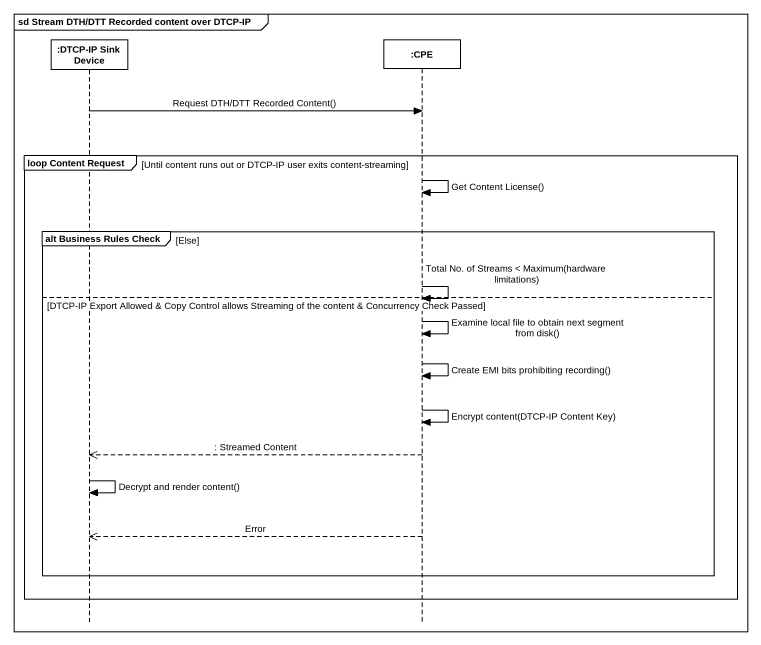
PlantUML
@startuml
mainframe sd Stream DTH/DTT Recorded content over DTCP-IP
hide footbox
participant ":DTCP-IP Sink Device" as DTCP_IP_Sink_Device
participant ":CPE" as CPE

DTCP_IP_Sink_Device -> CPE : Request DTH/DTT Recorded Content()
group loop Content Request [Until content runs out or DTCP-IP user exits content-streaming]
  CPE -> CPE : Get Content License()
  group alt Business Rules Check [Else]
    CPE -> CPE : Total No. of Streams < Maximum(hardware limitations)
  else DTCP-IP Export Allowed & Copy Control allows Streaming of the content & Concurrency Check Passed
    CPE -> CPE : Examine local file to obtain next segment from disk()
    CPE -> CPE : Create EMI bits prohibiting recording()
    CPE -> CPE : Encrypt content(DTCP-IP Content Key)
    CPE -->> DTCP_IP_Sink_Device : : Streamed Content
    DTCP_IP_Sink_Device -> DTCP_IP_Sink_Device : Decrypt and render content()
    CPE -->> DTCP_IP_Sink_Device : Error
  end
end
@enduml
